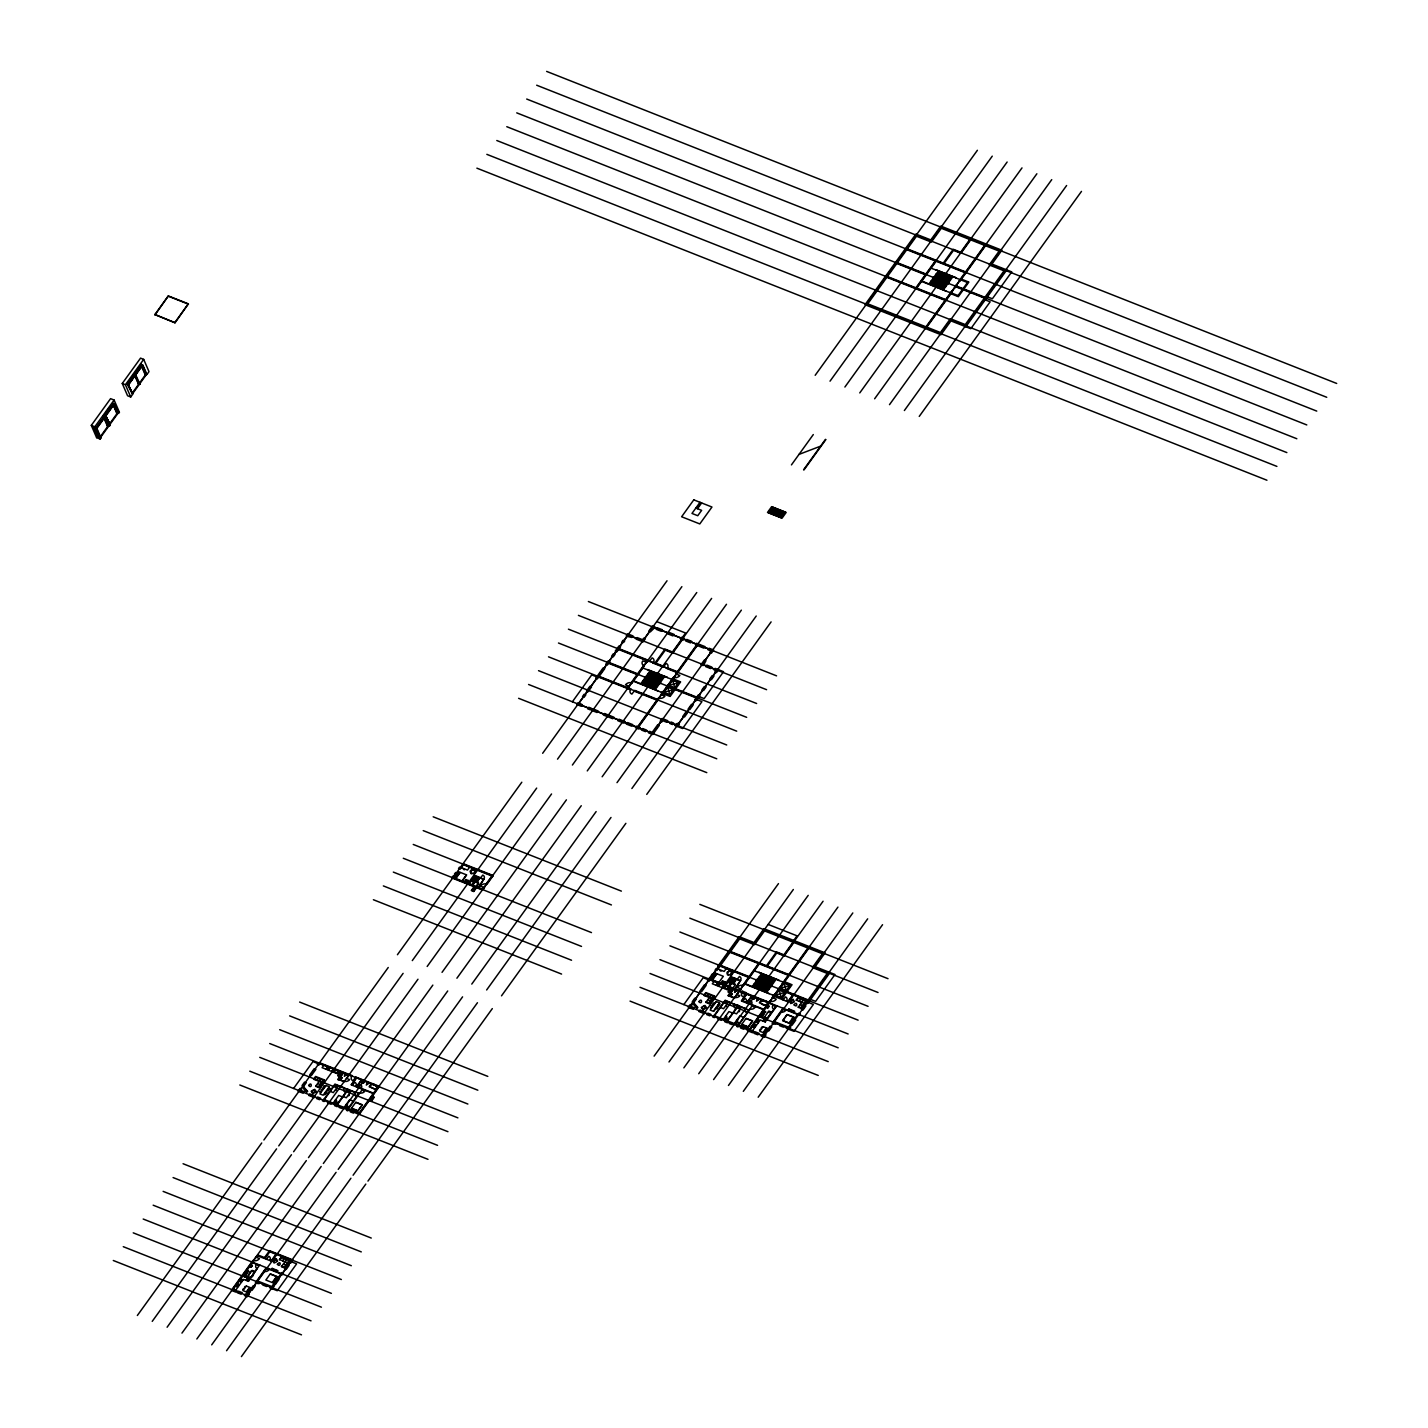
<?xml version="1.0" encoding="UTF-8"?>
<svg xmlns="http://www.w3.org/2000/svg" width="1428" height="1428" viewBox="0 0 1428 1428"><rect width="100%" height="100%" fill="white"/><g stroke="black" fill="none" stroke-linecap="round" stroke-linejoin="round"><path stroke-width="1.5" d="M325.727 1093.866L324.602 1093.205M327.851 1090.724L328.208 1090.403M329.6 1088.457L328.815 1087.351M711.126 1006.133L712.108 1007.311M713.75 1002.795L714.875 1003.473M717.07 1007.704L716.91 1008.596L716.285 1007.311M720.015 1003.759L719.052 1003.473M324.156 1088.029L322.264 1088.136L323.228 1089.296M329.725 1088.154L329.047 1089.028L329.779 1088.529M244.616 1276.364L245.455 1272.259L247.115 1272.901L244.616 1276.364L242.974 1275.704L247.115 1272.901M371.155 1100.863L371.994 1096.74L373.636 1097.4L371.155 1100.863L369.495 1100.203L373.636 1097.4M761.392 1016.968L762.231 1012.863L763.873 1013.523L761.392 1016.968L759.732 1016.325L763.873 1013.523M320.265 1091.51L319.836 1091.885M320.997 1090.224L321.354 1089.635M714.178 1004.062L712.429 1004.366L713.464 1005.419M760.196 1002.153C765.908 1010.613 772.512 999.029 760.963 1001.064M764.962 1016.861C767.104 1022.18 774.172 1008.65 768.282 1012.256M154.902 314.535L168.325 295.935L188.335 303.843L175.055 322.782L154.902 314.535L175.055 322.782M155.045 314.874L168.325 295.935M95.087 427.668L96.586 427.704L100.995 437.896L100.156 439.039L96.604 437.646L91.303 425.383L110.581 398.644L114.115 400.054L119.416 412.317L118.685 413.335L114.561 403.803L106.207 415.387M132.715 393.521L127.413 383.525L132.804 394.11L130.716 397.002L127.574 395.752L122.255 383.489L140.551 358.125L143.692 359.374L148.994 371.637L146.923 374.529L142.8 364.997L128.681 384.578M100.156 439.039L94.837 426.776L114.115 400.054M130.716 397.002L125.414 384.739L143.692 359.374M106.047 412.478L108.617 408.908M111.33 405.623L104.887 414.566L106.065 415.03L113.794 404.303L112.616 403.838M127.11 383.953L141.211 364.39L142.389 364.854L146.513 374.368L132.411 393.949L127.11 383.953L128.288 384.418L142.389 364.854M103.941 416.922L96.122 427.775L100.388 437.646L108.831 425.955L103.53 415.959L107.921 426.151L100.121 436.986M96.265 428.132L104.708 416.423M112.794 403.107L113.972 403.571L105.618 415.155L104.44 414.691M134.714 374.886L128.109 384.025L132.411 393.949M141.604 365.3L135.017 374.457L139.301 384.382M174.912 322.442L188.335 303.843M96.604 437.646L97.443 436.486L93.32 426.972L96.872 428.364L105.297 416.673L109.42 426.187L110.331 424.919L104.744 414.263L110.045 424.259M99.21 437.182L95.408 427.24M107.332 425.919L103.209 416.387L108.51 426.383L107.332 425.919L108.831 425.955M112.491 403.535L117.792 413.531L116.614 413.067L118.096 413.103L109.742 424.687L105.476 414.798L113.205 404.07L117.203 413.299L109.456 424.027M145.031 374.332L140.908 364.818L146.209 374.796L145.031 374.332L146.513 374.368M138.445 384.043L139.944 384.078L138.445 384.043L134.339 374.511M132.126 393.289L138.712 384.15L134.643 374.082M139.034 383.721L145.62 374.564L141.211 364.39M699.988 502.299L691.973 513.437L697.756 515.722L701.63 510.349L695.847 508.065M696.668 508.386L700.827 502.62M697.489 508.707L701.648 502.959M293.579 1088.475L312.964 1061.593L317.926 1063.557L317.284 1064.449M572.378 701.773L591.745 674.891L596.708 676.854M300.058 1088.332L297.988 1091.206L303.147 1093.241M302.04 1085.566L304.557 1082.085M309.644 1075.052L314.249 1068.644M451.766 877.899L453.265 875.828M454.372 874.293L455.675 872.472M458.531 868.527L459.53 867.117M578.108 702.647L576.769 704.504L581.303 706.289M582.499 696.561L584.159 694.258M586.426 691.098L589.925 686.261M595.69 678.264L603.169 667.876M605.722 664.341L608.31 660.753M611.577 656.22L613.38 653.721M615.218 651.168L618.984 645.938M621.894 641.922L623.108 640.244M626.214 635.924L627.713 633.836L633.015 635.942M137.356 1315.491L261.717 1142.989M263.877 1139.99L388.237 967.488M397.43 954.725L521.809 782.223M542.658 753.288L667.019 580.785M815.174 375.296L977.395 150.279M579.036 703.022L627.142 636.281M301.719 1088.975L300.755 1090.314L304.253 1091.706M303.7 1086.226L306.217 1082.745M311.286 1075.695L315.891 1069.304M318.926 1065.092L320.407 1063.057L348.896 1074.302L348.343 1075.07M460.173 869.17L463.939 863.958L492.428 875.221L486.18 883.896M579.768 703.308L582.41 704.754M584.141 697.221L585.819 694.9M588.086 691.759L591.567 686.922M597.332 678.925L604.829 668.536M607.382 665.002L609.97 661.414M613.237 656.88L615.04 654.363M616.878 651.828L620.644 646.598M623.536 642.582L624.75 640.886M627.874 636.567L631.908 637.477M454.907 877.131L456.21 875.31M456.96 874.257L458.281 872.454M456.121 877.613L457.424 875.792M458.174 874.739L459.495 872.919L458.477 872.383M455.943 878.363L460.155 872.508M315.481 1076.551L313.607 1079.157L316.498 1080.336M323.745 1065.359L322.085 1067.662L338.847 1074.284L338.025 1071L336.365 1073.303L340.507 1071.982M314.142 1079.514L315.677 1077.372M469.58 867.189L467.491 870.063L461.298 867.617M316.784 1080.246L318.248 1078.229M326.494 1068.733L327.369 1067.519L329.422 1068.34L328.547 1069.554M462.154 880.826L466.385 874.971M462.226 881.058L466.653 874.9L458.388 871.651L453.408 878.559L482.111 889.894M470.33 871.223L470.99 870.312M315.624 1086.172L317.462 1083.727M470.24 871.223L471.436 870.08M317.694 1083.406L320.729 1079.211M465.849 879.523L464.189 881.826L468.33 880.505L465.849 879.523L466.67 882.807L468.33 880.505M318.569 1086.601L323.121 1080.3M318.979 1087.511L324.352 1080.05M643.725 638.12L642.582 639.708L637.156 637.566M648.687 631.247L652.542 625.892L655.006 626.874M331.635 1071.428L333.295 1069.126M474.756 873.008L475.47 872.026M152.225 1321.364L276.586 1148.862M278.746 1145.863L403.107 973.36M412.299 960.598L536.678 788.095M557.527 759.16L681.888 586.658M830.025 381.169L992.264 156.152M644.653 638.494L649.615 631.622M645.385 638.78L643.118 641.904L636.049 639.101M650.329 631.908L653.899 628.409M469.241 883.825L475.131 875.65L480.772 877.845M334.098 1072.41L335.776 1070.107M471.722 884.807L477.684 876.542M472.132 884.967L478.094 876.703M472.543 885.128L478.219 877.256L483.806 879.452L478.13 887.341M472.9 885.021L475.006 882.093M475.827 881.362L476.702 880.148M477.238 879.362L478.309 877.881M478.416 879.648L479.272 878.452M478.398 879.969L479.629 878.256M326.691 1090.671L328.19 1090.689M340.774 1071.589L337.74 1075.82L340.203 1076.801M474.346 886.324L471.294 890.554L473.775 891.536L476.809 887.306M338.418 1075.605L340.917 1072.142L340.078 1076.248L338.418 1075.605L342.559 1072.785L337.722 1079.514M471.99 890.34L474.471 886.877L473.632 890.983L471.99 890.34L476.131 887.538L473.364 891.375M325.352 1094.366L324.567 1094.758M476.309 886.163L478.309 883.414M476.381 886.449L478.648 883.289M323.87 1099.453L334.955 1084.084L344.451 1087.85M338.133 1079.675L343.255 1072.571M324.281 1099.614L335.08 1084.637L355.322 1092.563M343.398 1073.124L338.543 1079.836L344.594 1081.264A3.802 2.927 -23.4 0 0 349.592 1079.586L346.344 1078.301M483.949 879.095L480.451 878.059L482.753 875.096A3.802 2.927 -23.4 0 1 483.771 879.148L478.541 887.502M340.899 1079.532L342.131 1077.819M345.13 1074.052L344.327 1076.319L346.576 1074.624M335.794 1090.528L336.508 1089.528M481.914 889.805L483.592 887.466M627.124 688.385L628.695 686.208M631.265 682.638L643.51 665.644M646.099 662.074L647.616 659.968M915.366 288.581L935.84 260.164M167.094 1327.237L291.455 1154.734M293.615 1151.736L417.976 979.233M427.168 966.47L551.547 793.968M572.396 765.033L696.757 592.531M844.894 387.042L1007.133 162.024M346.647 1078.408L348.967 1075.32M484.199 887.716L486.323 884.111M631.783 682.995L628.927 686.315M483.289 889.376L484.431 887.805M487.002 884.218L493.249 875.542M629.516 686.547L628.516 687.939L630.89 688.867M632.086 682.977L644.349 665.966M646.92 662.396L647.884 661.057L649.24 661.592M649.401 661.378L652.096 657.862A4.462 3.445 -23.4 0 1 653.274 662.628M791.433 464.903L813.3 434.558M333.17 1103.13L338.704 1095.437L342.417 1096.918M335.794 1101.684L336.615 1100.542L335.384 1100.06L335.794 1101.684L338.275 1102.666M647.58 669.571L667.411 677.407L643.689 668.358M653.114 662.842L649.651 661.039M337.865 1102.505L336.758 1104.04L333.866 1102.898L335.651 1101.149M634.318 690.938L631.872 694.115A4.462 3.445 -23.4 0 1 630.694 689.367M347.754 1089.153L345.433 1092.17A3.802 2.927 -23.4 0 1 344.416 1088.118L347.522 1089.261M655.059 662.895L665.02 649.08L672.445 652.007L681.584 639.333M943.283 263.091L953.244 249.275L960.687 252.203L969.826 239.529M336.883 1104.594L347.682 1089.618M356.268 1077.712L351.145 1084.816L373.243 1093.545M337.294 1104.754L348.093 1089.778M351.841 1084.602L356.679 1077.872M640.815 683.673L644.974 677.907M645.795 676.765L649.954 670.999M929.057 283.869L933.198 278.103M934.037 276.961L938.178 271.195M655.88 663.217L665.287 650.168L672.731 653.096L682.405 639.655M944.104 263.43L953.511 250.364L960.955 253.309L970.647 239.868M352.323 1085.28L354.679 1082.263A3.802 2.927 -23.4 0 1 355.679 1086.297M641.725 684.03L645.884 678.264M646.706 677.122L650.865 671.356M929.949 284.226L934.108 278.46M934.947 277.318L939.088 271.552M642.636 684.387L646.795 678.621M647.616 677.479L651.775 671.713M930.86 284.583L935.019 278.835M935.84 277.675L939.999 271.909M643.546 684.744L647.705 678.978M648.526 677.836L652.685 672.07M931.77 284.94L935.929 279.192M936.75 278.032L940.909 272.266M768.407 512.795L772.566 507.029M348.753 1095.597L349.414 1094.687L348.807 1095.669M644.456 685.101L648.598 679.353M649.437 678.193L653.596 672.427M932.68 285.297L936.839 279.549M937.66 278.389L941.82 272.623M769.317 513.152L773.476 507.386M645.367 685.458L649.508 679.71M650.347 678.55L654.506 672.784M933.591 285.671L937.75 279.906M938.571 278.746L942.73 272.998M356.589 1086.476L361.159 1080.139M357 1086.637L361.57 1080.3M770.227 513.509L774.387 507.761M646.277 685.815L650.418 680.067M651.257 678.907L655.398 673.159M934.501 286.028L938.66 280.263M939.481 279.103L943.64 273.355M357.785 1087.44L360.124 1084.405A3.802 2.927 -23.4 0 1 361.123 1088.457M361.57 1082.067L362.569 1080.693M651.329 680.424L647.187 686.19L653.256 681.174M656.309 673.516L652.168 679.264L657.915 674.534M771.138 513.866L775.297 508.118M935.411 286.385L939.553 280.62M944.551 273.712L940.392 279.477L946.461 274.462M361.944 1082.031L364.158 1081.817L363.551 1082.656M682.281 637.638L685.601 633.032L656.701 621.608M803.607 469.723L825.473 439.378M344.112 1107.45L349.646 1099.774L353.359 1101.238M181.963 1333.109L306.324 1160.607M308.484 1157.608L432.845 985.106M442.037 972.343L566.416 799.841M587.265 770.906L711.626 598.403M772.048 514.223L776.207 508.475M804.018 469.883L825.884 439.538M859.763 392.914L1022.002 167.897M346.736 1106.022L347.575 1104.861L346.326 1104.38L346.736 1106.022L349.217 1106.986M772.959 514.598L777.1 508.832M363.694 1082.924L364.693 1081.531M648.99 686.904L651.918 682.834M653.988 679.996L656.916 675.926M663.413 666.912L666.108 663.395A4.462 3.445 -23.4 0 1 667.304 668.161M937.232 287.099L940.16 283.03M942.212 280.191L945.14 276.122M773.869 514.955L778.01 509.189M649.901 687.261L654.06 681.495M654.881 680.353L659.04 674.587M938.142 287.456L942.284 281.691M943.123 280.548L947.264 274.783M774.779 515.312L778.92 509.546M650.811 687.618L654.97 681.852M655.791 680.71L659.95 674.944M939.035 287.813L943.194 282.048M944.033 280.905L948.174 275.14M348.807 1106.825L347.7 1108.36L344.808 1107.218M358.731 1093.491L356.393 1096.508A3.802 2.927 -23.4 0 1 355.393 1092.456L359.82 1092.902M347.825 1108.913L358.339 1093.812M362.087 1089.136L361.587 1089.957L364.818 1091.224A3.802 2.927 -23.4 0 1 359.713 1092.866M775.672 515.669L779.831 509.903M348.236 1109.074L362.498 1089.296M367.103 1082.781L366.318 1085.048L368.567 1083.352M651.721 687.975L655.88 682.209M656.701 681.067L660.861 675.301M939.945 288.17L944.104 282.423M944.943 281.262L949.085 275.497M652.632 688.332L656.791 682.584M657.612 681.424L661.771 675.658M776.582 516.026L780.741 510.26M940.856 288.527L945.015 282.78M945.836 281.619L949.995 275.854M667.126 668.393L663.663 666.573M777.492 516.383L781.651 510.617M653.542 688.689L657.683 682.941M658.522 681.781L662.681 676.015M941.766 288.884L945.925 283.137M946.746 281.976L950.905 276.229M350.306 1109.895L355.858 1102.22L362.462 1104.826L356.929 1112.501M778.403 516.74L782.562 510.992M351.217 1109.681L351.877 1108.788M654.452 689.046L658.594 683.298M659.433 682.138L663.592 676.372M942.676 289.259L946.835 283.494M947.656 282.333L951.816 276.586M779.313 517.097L783.472 511.349M371.066 1084.048L369.12 1086.744L376.153 1089.51M655.363 689.421L659.504 683.655M660.343 682.495L664.484 676.747M943.587 289.616L947.746 283.851M948.567 282.69L952.726 276.943M780.224 517.454L784.383 511.706M353.43 1110.556L354.073 1109.645M781.134 517.828L785.293 512.063M354.305 1110.895L354.947 1110.002M657.719 690.849L633.639 680.835M945.961 291.044L921.863 281.03M356.5 1111.769L357.143 1110.859M661.432 692.312L662.538 692.259M949.674 292.508L950.78 292.454M252.113 1261.549L252.934 1260.424M358.981 1113.322L378.081 1086.815M637.763 726.62L656.862 700.131M658.397 697.989L657.415 699.363L634.728 690.384M660.986 694.419L663.449 691.009M666.216 687.154L668.018 684.672M670.785 680.835L673.302 677.336M675.872 673.766L676.801 672.481L667.108 668.643M677.354 671.713L696.453 645.206M925.987 326.816L945.104 300.326M951.673 291.205L945.657 299.559L916.74 288.135L936.125 261.253L965.025 272.677L959.009 281.03M954.44 287.367L956.242 284.868M965.578 271.909L984.677 245.402M253.524 1260.656L256.112 1257.086M661.575 694.651L658.719 697.971M663.645 691.081L666.412 687.243M668.215 684.744L670.981 680.906M673.891 677.568L676.461 673.998M951.887 291.276L954.654 287.439M956.439 284.94L959.223 281.102M196.832 1338.982L321.193 1166.48M323.353 1163.481L447.714 990.978M456.906 978.216L581.267 805.713M602.134 776.778L726.495 604.276M874.632 398.787L1036.871 173.77M233.282 1289.145L253.756 1260.745M256.326 1257.175L257.915 1254.962L264.537 1257.586M379.455 1086.387L359.802 1113.644L323.549 1099.328M638.584 726.941L659.236 698.31M661.807 694.74L664.27 691.331M667.037 687.493L668.839 684.994M671.606 681.156L674.123 677.657M676.693 674.087L697.275 645.527M926.826 327.137L952.494 291.526M955.261 287.688L957.063 285.189M959.83 281.352L985.516 245.741M663.913 692.544L667.804 687.171L673.57 689.456L669.696 694.829L663.913 692.544L673.57 689.456M668.911 685.636L672.784 680.264L678.568 682.548L674.676 687.921L668.911 685.636L678.568 682.548M246.687 1271.313L247.562 1270.117M251.185 1266.957L252.042 1265.761M251.167 1267.279L252.399 1265.565M244.759 1276.9L247.812 1272.687L245.33 1271.705M371.28 1101.399L374.332 1097.186L371.851 1096.204M235.763 1290.127L243.51 1279.381L248.472 1281.327L257.165 1268.635A3.802 2.927 -23.4 0 1 256.272 1264.619L260.092 1265.208M247.383 1276.953L252.078 1270.42L254.969 1271.563M269.517 1250.66L263.984 1258.354L257.361 1255.73M957.51 296.346L968.041 281.744M670.107 696.471L680.638 681.888M242.76 1289.662L243.474 1288.663M244.402 1287.378L245.116 1286.378M266.625 1258.907L264.805 1258.675L270.338 1250.999L291.401 1259.317L289.224 1262.334M246.83 1292.001L247.776 1290.698M248.883 1289.163L247.936 1290.466L249.222 1291.108M249.989 1287.61L249.043 1288.931L250.328 1289.573M269.928 1260.21L271.409 1261.281L276.389 1254.373M248.115 1292.643L251.435 1288.038L250.203 1287.556M247.562 1293.625L245.527 1293.982M253.381 1285.557L248.24 1292.697L246.883 1292.161M255.362 1282.808L266.286 1267.653M275.979 1254.212L271.266 1260.745L269.767 1260.21A3.802 2.927 -23.4 0 0 268.678 1256.265L266.518 1259.282L269.696 1260.531M657.737 724.692L652.221 732.332L649.615 731.297M660.147 721.318L662.181 718.498L667.84 720.729M704.325 660.057L700.952 664.752L703.076 665.591M709.77 652.489L710.912 650.918L707.985 649.758M257.29 1280.862L266.429 1268.189L280.888 1273.901M250.989 1289.984L248.686 1293.911M255.987 1283.04L254.416 1285.95M658.451 724.978L660.878 721.604M705.039 660.343L710.501 652.774M211.683 1344.855L336.062 1172.352M338.222 1169.353L462.583 996.851M471.776 984.088L596.136 811.586M617.003 782.651L741.364 610.149M889.501 404.659L1051.74 179.642M249.222 1294.286L247.455 1296.713L244.42 1295.517M252.006 1290.394L255.041 1286.2M257.022 1283.451L259.253 1283.611M659.379 725.335L652.757 734.51L648.508 732.832M661.807 721.979L662.735 720.694L666.733 722.282M705.967 660.7L704.183 664.056M711.43 653.149L713.679 650.043L709.091 648.223M260.057 1282.701L263.198 1284.432M272.302 1268.974L277.175 1270.902M279.424 1259.532L281.298 1256.926M281.512 1257.747L279.477 1259.692M282.619 1260.621L284.065 1258.603M267.464 1285.628L270.213 1286.717M281.441 1266.547L283.297 1264.101M283.529 1263.78L286.546 1259.585M272.355 1282.415L276.586 1276.561L270.356 1274.097M274.337 1280.184L273.034 1282.005L274.033 1282.54M275.086 1279.149L276.407 1277.328M284.404 1266.975L288.938 1260.674M274.247 1282.487L275.55 1280.666M276.3 1279.613L277.621 1277.81M284.815 1267.885L290.187 1260.424M281.851 1272.544L271.748 1286.574L256.879 1280.702M284.547 1268.832L287.492 1264.744M677.782 723.353L675.926 723.925M682.852 716.321L685.708 712.376M688.135 709.02L691.527 704.29M694.579 700.059L698.328 694.883M701.898 689.92L704.379 686.475M709.716 679.068L712.269 675.533M714.785 672.035L715.821 670.607L714.036 669.91M281.28 1274.454L278.424 1279.149M678.514 723.639L715.517 672.32M226.552 1350.727L350.931 1178.225M353.091 1175.226L477.452 1002.724M486.645 989.961L611.005 817.459M631.872 788.524L756.233 616.021M904.37 410.532L1066.609 185.515M272.284 1288.77L274.14 1286.2M275.247 1284.665L278.96 1279.506M282.316 1274.865L283.512 1273.205M286.189 1269.492L289.134 1265.404M290.866 1262.995L293.061 1259.96M677.604 726.566L679.442 724.014M684.512 716.981L687.35 713.036M689.778 709.662L693.187 704.95M696.239 700.72L699.97 695.525M703.558 690.563L706.021 687.136M711.376 679.71L713.929 676.176M716.445 672.677L718.57 669.732M965.828 326.762L1006.794 269.928M241.421 1356.6L365.8 1184.098M367.96 1181.099L492.321 1008.596M501.514 995.834L625.875 823.331M646.741 794.396L771.102 621.894M919.239 416.405L1081.478 191.388M683.816 1004.598L703.201 977.716L708.163 979.662M690.295 1004.455L688.225 1007.311L693.383 1009.364M692.277 1001.688L694.793 998.208M699.863 991.157L704.486 984.767M707.503 980.572L709.93 977.216M711.037 975.681L712.358 973.842M715.196 969.898L716.213 968.505M717.873 966.185L739.168 936.661L754.038 942.534L763.998 928.718L825.116 952.851L815.156 966.685L834.987 974.503L815.602 1001.385L810.64 999.421M654.113 1056.113L778.474 883.611M691.331 1004.848L692.901 1001.938M695.829 998.618L700.488 991.407M710.966 977.609L711.572 976.038M691.937 1005.098L690.991 1006.437L694.49 1007.829M693.937 1002.349L696.436 998.868M701.523 991.817L706.128 985.427M709.163 981.215L715.071 973.021L723.336 976.288L718.891 982.428M716.856 970.558L739.704 938.856L754.573 944.729L764.533 930.895L822.367 953.743L812.389 967.559L827.258 973.432L805.981 1002.956M711.572 978.501L712.893 976.681M713.643 975.645L714.946 973.825M712.786 978.983L714.107 977.163L713.09 976.627M714.857 976.127L716.16 974.307M712.608 979.751L716.838 973.896M703.843 995.262L705.718 992.674M713.982 981.482L712.322 983.785L729.065 990.407L728.262 987.123L729.565 987.623M704.379 995.619L705.914 993.495M726.245 968.559L724.174 971.433L717.981 968.987M707.021 996.369L708.484 994.352M716.731 984.856L717.588 983.642L719.658 984.463L718.784 985.659M727.013 972.611L727.62 971.629M705.86 1002.295L707.699 999.85M707.931 999.511L710.948 995.334M722.514 980.911L720.854 983.214L724.996 981.875L722.514 980.911L723.336 984.195L724.996 981.875M708.806 1002.724L713.357 996.423M709.216 1003.616L714.589 996.173M721.872 987.551L723.532 985.249M668.982 1061.986L793.343 889.483M725.924 985.213L731.814 977.038L737.455 979.233M710.394 1007.829L711.144 1007.668M724.335 988.533L725.995 986.23M728.405 986.177L734.349 977.93M728.262 987.123L726.602 989.425L730.743 988.087M728.816 986.355L734.76 978.091M729.226 986.516L734.902 978.644L740.472 980.84M729.565 986.409L731.671 983.481M732.51 982.732L733.367 981.536M733.903 980.75L734.992 979.251M735.063 981.357L736.295 979.644M715.571 1008.668L717.106 1008.65M717.856 1005.508L718.748 1005.972M718.338 1004.83L719.766 1004.919M731.011 987.712L727.959 991.942L730.44 992.906M728.655 991.71L731.154 988.265L730.315 992.371L728.655 991.71L732.796 988.908L727.959 995.637M733.046 987.819L735.331 984.677M714.107 1015.576L725.192 1000.207L734.42 1004.348M728.369 995.798L733.492 988.694M714.518 1015.736L725.317 1000.76L745.505 1008.739L737.83 1005.276M733.635 989.229L728.78 995.959L734.349 998.154L739.204 991.443M735.206 988.872L740.311 980.697A3.802 2.927 -23.4 0 0 739.418 976.484L737.134 979.447L740.436 980.75M734.795 988.711L740.632 980.483M731.136 995.637L732.368 993.924M735.349 990.175L734.563 992.442L736.812 990.746M726.031 1006.633L726.745 1005.651M738.579 991.193L740.275 988.854M742.846 985.284L759.071 962.775M683.851 1067.858L808.212 895.356M740.864 989.086L742.988 985.481A4.462 3.445 -23.4 0 0 737.116 987.462L740.953 988.979M741.096 989.176L739.954 990.746L742.31 991.675M743.667 985.606L759.339 963.864L788.256 975.288L782.223 983.642M754.216 970.969L754.502 970.594M746.005 993.406L743.31 996.94A4.462 3.445 -23.4 0 1 742.114 992.174L742.167 991.889M723.407 1019.253L728.94 1011.56L732.653 1013.023M726.031 1017.807L726.852 1016.665L725.62 1016.165L726.031 1017.807L728.512 1018.789M728.084 1018.628L726.977 1020.163L724.085 1019.021L725.888 1017.271M737.99 1005.276L735.652 1008.293A3.802 2.927 -23.4 0 1 734.652 1004.241M766.497 965.721L776.475 951.887L783.901 954.832L793.04 942.159M727.12 1020.717L737.919 1005.74M746.505 993.834L741.382 1000.939L763.48 1009.667M727.53 1020.877L738.33 1005.901M742.06 1000.707L746.915 993.995M752.27 986.48L756.429 980.733M757.251 979.572L761.41 973.807M767.336 966.042L776.743 952.976L784.168 955.921L793.861 942.48M742.56 1001.403L744.916 998.368A3.802 2.927 -23.4 0 1 745.916 1002.42M753.181 986.837L757.34 981.09M758.161 979.929L762.32 974.182M754.091 987.212L758.232 981.447M759.071 980.286L763.23 974.539M755.001 987.569L759.143 981.804M759.982 980.643L764.123 974.896M755.912 987.926L760.053 982.161M760.892 981.018L765.033 975.253M739.044 1011.774L739.758 1010.792M756.804 988.283L760.963 982.518M761.802 981.375L765.943 975.61M746.826 1002.581L751.378 996.244M747.237 1002.759L751.806 996.423M757.715 988.64L761.874 982.875M762.713 981.732L766.854 975.967M748.004 1003.545L750.36 1000.528A3.802 2.927 -23.4 0 1 751.36 1004.562M751.806 998.19L752.806 996.815M758.625 988.997L762.784 983.232M763.605 982.089L767.764 976.324M752.163 998.136L754.395 997.94L753.788 998.779M793.736 940.463L797.056 935.84L768.139 924.434M734.349 1023.573L739.882 1015.879L743.595 1017.343M698.72 1073.731L823.081 901.229M736.973 1022.127L737.794 1020.984L736.562 1020.485L736.973 1022.127L739.454 1023.108M753.93 999.029L754.93 997.654M760.446 989.711L763.373 985.659M764.373 984.267L758.696 989.015M765.426 982.803L768.353 978.733M761.356 990.068L765.515 984.32M766.336 983.16L770.495 977.395M762.266 990.443L766.425 984.677M767.247 983.517L771.406 977.769M739.044 1022.948L737.937 1024.483L735.045 1023.34M738.062 1025.036L750.039 1009.168M752.324 1005.258L751.824 1006.062L755.055 1007.347A3.802 2.927 -23.4 0 1 749.95 1008.989M749.968 1009.132L751.842 1005.919M757.34 998.886L756.554 1001.171L758.803 999.475M763.177 990.8L767.318 985.034M768.157 983.874L772.316 978.126M738.472 1025.197L750.128 1009.043M764.087 991.157L768.228 985.391M769.067 984.249L773.208 978.483M764.997 991.514L769.139 985.748M769.978 984.606L774.119 978.84M740.543 1026.018L746.094 1018.325L752.699 1020.949L747.165 1028.624M741.453 1025.804L742.114 1024.893M765.89 991.871L770.049 986.105M770.888 984.963L775.029 979.197M766.8 992.228L770.959 986.462M771.798 985.32L775.939 979.554M761.303 1000.171L759.357 1002.849L766.372 1005.633M743.667 1026.661L744.309 1025.768L742.31 1024.84M744.541 1027.018L745.184 1026.107M769.174 993.656L745.077 983.642M746.737 1027.874L747.379 1026.982M772.887 995.12L773.994 995.066M783.401 982.018L783.133 982.393M749.218 1029.427L768.318 1002.938M769.692 1001.028L768.871 1002.17L746.166 993.192M772.262 997.458L774.886 993.817M777.653 989.979L779.456 987.48M788.809 974.521L807.909 948.031M772.494 997.547L770.299 1001.278A4.462 3.445 -23.4 0 0 776.243 999.189L772.869 997.69M775.101 993.906L777.867 990.068M779.67 987.569L782.437 983.731M713.589 1079.604L837.95 907.101M750.039 1029.766L770.513 1001.367M773.101 997.797L775.725 994.138M778.492 990.3L780.295 987.801M783.062 983.963L808.73 948.353M763.444 1011.934L764.319 1010.738M775.368 995.37L779.242 989.997L785.025 992.264L781.152 997.654L775.368 995.37L785.025 992.264M780.348 988.444L784.222 983.071L790.005 985.356L786.132 990.729L780.348 988.444L790.005 985.356M767.961 1007.561L768.817 1006.383M767.925 1007.9L769.156 1006.187L767.604 1005.401M761.517 1017.521L764.569 1013.291L762.088 1012.327M752.52 1030.748L760.267 1019.985L765.229 1021.948L776.85 1005.812M764.141 1017.575L768.853 1011.042L771.727 1012.184M792.076 984.695L781.562 999.297L788.167 1001.903L793.147 994.995M759.517 1030.266L760.231 1029.285M761.16 1027.981L761.874 1027M783.115 999.903L785.454 996.887A3.802 2.927 -23.4 0 1 786.453 1000.921L788.042 1001.349L792.736 994.816M763.587 1032.605L764.533 1031.302M764.694 1031.07L765.64 1029.766M765.801 1029.534L766.747 1028.231M764.872 1033.265L768.193 1028.66L766.961 1028.16M764.319 1034.247L762.284 1034.604M770.138 1026.161L764.997 1033.319L763.641 1032.783M772.12 1023.412L783.044 1008.257M774.047 1021.484L783.187 1008.811L797.645 1014.523M728.458 1085.476L852.819 912.956M765.979 1034.889L764.212 1037.335L761.178 1036.139M768.782 1031.016L771.798 1026.821M773.78 1024.072L776.011 1024.233M776.832 1023.323L779.956 1025.054M788.97 1009.703L793.843 1011.631M796.181 1000.135L798.056 997.547M796.235 1000.296L798.27 998.35M799.377 1001.242L800.822 999.225M784.24 1026.25L786.703 1027.714M798.198 1007.168L800.055 1004.723M800.287 1004.384L803.304 1000.207M789.791 1022.609L792.272 1021.109M791.844 1019.753L793.165 1017.932M801.162 1007.597L805.695 1001.296M791.005 1023.091L792.308 1021.27M793.058 1020.235L794.379 1018.414L793.361 1017.878M806.945 1001.046L801.572 1008.489L798.234 1007.329M798.609 1013.166L788.506 1027.196L773.637 1021.323M801.304 1009.453L804.25 1005.366M743.31 1091.349L867.688 918.829M789.041 1029.374L790.898 1026.821M792.004 1025.286L795.735 1020.127M799.073 1015.486L800.269 1013.826M802.947 1010.096L805.892 1006.008M807.641 1003.598L830.025 972.557M758.179 1097.222L882.558 924.701M718.355 1006.865L717.838 1006.936M323.799 1086.012L325.477 1085.833M326.816 1092.581L325.834 1092.92M940.891 279.674L946.907 274.64M935.465 286.403L941.48 281.37M935.911 286.582L941.927 281.548M652.667 679.478L658.683 674.444M647.687 686.386L653.703 681.352M763.677 982.107L769.674 977.091M764.123 982.285L770.138 977.252M759.143 989.193L765.14 984.178M319.979 1091.777L321.336 1091.92M326.584 1092.545L325.12 1092.474M711.394 1005.865L712.59 1005.651M312.107 1090.671L313.535 1089.796M313.196 1092.599L315.106 1091.42M313.018 1093.634L316.231 1091.67M701.451 1007.347L703.219 1008.686M702.344 1006.794L703.772 1005.919M703.415 1008.703L705.343 1007.543M703.254 1009.757L706.467 1007.775M272.73 1260.46L276.104 1258.693M275.818 1259.746L273.819 1260.781L274.729 1262.638M275.176 1262.548L276.675 1261.763M792.861 999.314L789.488 1001.064L790.809 1003.616M790.576 1001.403L792.576 1000.35M791.933 1003.152L793.433 1002.385M713.143 1003.938L714.393 1004.134M766.89 1019.646L762.748 1020.966L764.408 1018.664L765.229 1021.948M250.132 1279.024L245.991 1280.345L247.651 1278.042L248.472 1281.327M328.976 1089.046L327.887 1088.636L329.011 1088.868M324.549 1085.815L325.566 1086.065M931.127 280.995L938.464 283.886M642.903 680.781L650.24 683.691M754.341 983.606L761.695 986.516M714.518 1010.845L713.911 1010.596M546.638 71.4L1336.697 383.454M536.678 85.216L1326.737 397.287M907.351 248.9L966.417 272.23M526.7 99.05L1316.759 411.103M906.798 249.668L935.286 260.931M961.419 279.138L968.862 282.084L958.331 296.667L950.905 293.74M931.27 267.982L931.002 268.357M960.187 279.388L959.902 279.781M931.913 268.553L935.715 269.91M955.457 277.853L959.259 279.21M960.865 279.906L967.488 282.53M936.108 274.069L942.837 276.729M943.908 277.157L950.031 279.567M987.426 296.81L992.371 298.773L1011.756 271.891L991.925 264.055L1001.903 250.239L940.784 226.088L930.806 239.922L915.937 234.049L865.011 304.699L940.998 334.723L950.959 320.889L970.79 328.726L990.157 301.843L985.213 299.88M897.391 262.734L925.88 273.98M956.439 286.064L963.043 288.67M963.882 288.991L984.945 297.31M516.74 112.866L1306.798 424.937M896.838 263.502L925.326 274.747M955.885 286.832L962.49 289.438M963.329 289.759L984.392 298.077M939.535 284.315L945.657 286.725M921.578 281.423L950.495 292.829M951.459 292.972L958.063 295.578M887.413 276.55L915.919 287.813M506.779 126.699L1296.838 438.753M886.859 277.318L945.925 300.648M496.801 140.515L1286.86 452.587M486.841 154.349L1276.9 466.403M476.881 168.165L1266.939 480.236M821.332 445.875L798.984 454.407M168.468 296.256L188.478 304.164M135.928 374.814L134.446 374.779L139.623 384.507M122.255 383.489L125.414 384.739M115.882 410.907L119.416 412.317M657.237 627.749L662.306 629.748M669.179 632.461L674.105 634.407M681.442 637.316L684.512 638.512M686.797 639.423L691.723 641.368M696.543 643.278L705.004 646.616M654.524 627.535L708.609 648.901M588.372 601.527L776.564 675.855M656.13 629.284L661.2 631.283M668.072 633.996L672.999 635.942M680.335 638.851L683.405 640.047M685.69 640.958L690.616 642.903M695.436 644.813L703.897 648.151M103.351 416.69L104.53 417.154L96.711 428.007L95.533 427.525M106.797 423.527L110.331 424.919M706.789 665.073L711.804 667.054M715.142 668.375L723.532 671.696L704.147 698.578L699.184 696.614M578.411 615.361L766.604 689.688M632.39 636.799L636.531 638.441M703.558 664.913L714.535 669.25M705.682 666.608L710.698 668.59M91.303 425.383L94.837 426.776M99.532 436.754L100.71 437.218M97.443 436.486L100.995 437.896M619.127 648.705L649.794 660.825M653.649 662.342L663.824 666.358M667.661 667.876L678.175 672.035M568.433 629.177L756.626 703.504M618.574 649.472L647.062 660.736M653.096 663.11L663.27 667.126M676.015 673.962L679.853 675.48A4.462 3.445 -23.4 0 1 673.855 677.407M643.742 665.734L646.688 662.306L642.761 660.914A4.462 3.445 -23.4 0 0 643.957 665.662M673.195 678.943L679.799 681.549L669.286 696.15L662.681 693.544M643.046 667.769L642.761 668.161M671.963 679.192L671.678 679.585M667.233 677.657L671.035 678.996M672.642 679.71L679.246 682.316M647.884 673.873L654.613 676.533M655.666 676.961L661.789 679.371M609.149 662.521L637.656 673.784M668.215 685.851L674.819 688.474M675.64 688.796L696.703 697.114M558.473 643.011L746.665 717.338M608.596 663.306L637.102 674.551M667.661 686.618L674.266 689.242M675.087 689.563L696.15 697.881M696.971 699.684L701.933 701.648L682.548 728.53L674.819 725.46M651.311 684.119L657.433 686.529M663.235 692.776L669.839 695.382M633.354 681.21L662.271 692.634M661.128 694.633L664.966 696.132A4.462 3.445 -23.4 0 1 658.968 698.06M629.373 686.332L625.535 684.815A4.462 3.445 -23.4 0 1 631.533 682.905M599.189 676.354L627.677 687.618M548.513 656.826L736.705 731.154M598.635 677.122L630.337 689.635M634.175 691.152L657.701 700.452M670.999 721.979L673.641 723.032M538.534 670.66L726.727 744.988M667.215 721.604L675.301 724.799M669.893 723.514L672.534 724.567M588.729 707.253L591.46 708.324M592.656 708.806L598.171 710.983M604.526 713.5L613.933 717.213M618.984 719.194L625.125 721.622M627.481 722.55L632.818 724.656M636.531 726.138L640.101 727.53M642.618 728.53L646.634 730.119M581.928 705.432L649.133 731.975M528.574 684.476L716.767 758.803M587.622 708.788L590.353 709.859M591.549 710.341L597.065 712.518M603.419 715.035L612.826 718.748M617.878 720.747L624.018 723.157M626.374 724.085L631.711 726.192M635.424 727.673L638.994 729.083M641.511 730.065L645.527 731.654M518.614 698.31L706.789 772.637M699.827 904.352L888.02 978.68M433.184 816.798L621.376 891.126M689.849 918.168L878.041 992.496M730.565 951.53L789.63 974.842M423.223 830.614L611.416 904.941M679.889 932.002L868.081 1006.329M730.011 952.298L758.518 963.543M784.65 981.768L791.255 984.374L780.741 998.957L774.119 996.351M755.144 971.165L758.946 972.522M778.688 980.465L782.49 981.821M784.097 982.535L790.701 985.141M759.321 976.698L766.051 979.358M767.122 979.769L773.244 982.196M720.604 965.346L749.111 976.609M779.67 988.676L786.275 991.282M787.096 991.603L808.159 999.921M413.245 844.448L492.981 875.935M669.928 945.818L858.121 1020.145M463.386 864.725L491.875 875.989M720.051 966.113L748.558 977.377M779.117 989.443L785.721 992.049M786.542 992.371L807.605 1000.689M730.458 970.683L731.529 971.111M798.27 997.476L806.909 1000.885M730.44 970.772L731.439 971.165M718.409 966.542L716.82 968.755M798.466 998.297L805.66 1001.135M808.426 1002.51L813.389 1004.455L794.004 1031.337L786.275 1028.285M762.766 986.926L768.889 989.354M796.788 1000.421L799.091 1001.331M799.43 1001.474L804.214 1003.348M463.368 869.331L464.421 869.759M720.033 970.719L721.086 971.129M470.758 873.508L471.829 873.918M715.731 970.272L712.965 974.092M727.441 974.878L728.494 975.306M477.238 876.899L475.346 876.149L473.685 878.452L475.578 879.202M733.921 978.287L732.011 977.537L730.351 979.84L732.261 980.59M800.34 1004.616L802.643 1005.526M478.077 877.47L479.558 878.059M734.742 978.858L736.241 979.447M744.809 984.035L773.708 995.459M774.672 995.584L781.294 998.19M781.83 998.904L783.472 999.618M476.649 879.452L478.13 880.041M733.314 980.822L734.813 981.411M715.16 973.753L716.124 974.146M798.538 1006.704L800.947 1007.668M473.025 878.595L475.506 879.577M476.524 879.987L478.148 881.594L475.542 881.344M729.69 979.965L732.171 980.947M733.189 981.375L734.813 982.964L732.225 982.714M457.014 874.436L457.977 874.811M475.203 881.736L478.594 883.075M713.679 975.806L714.643 976.199M731.886 983.124L735.259 984.463M475.274 882.004L478.255 883.182M731.957 983.392L734.92 984.57M456.424 875.239L457.388 875.614M471.365 880.897L473.846 881.879M728.03 982.268L730.511 983.249M484.288 887.591L480.433 886.074A4.462 3.445 -23.4 0 1 486.448 884.146M454.943 877.292L455.907 877.667M711.626 978.662L712.59 979.055M453.961 877.792L482.468 889.037M710.644 979.18L739.133 990.425M403.285 858.264L591.478 932.591M659.95 959.652L848.143 1033.979M710.091 979.947L742.042 992.281M745.63 993.71L776.172 1006.044L766.747 1019.092L761.802 1017.147M757.697 998.779L758.732 999.189M735.295 990.407L736.58 990.925M757.268 999.136L758.571 999.654M776.261 1006.508L773.03 1005.241A3.802 2.927 -23.4 0 0 774.03 1009.293L773.851 1009.364M782.58 1009.007L785.828 1010.292A3.802 2.927 -23.4 0 1 780.723 1011.934L780.741 1012.077M708.056 980.929L705.093 985.017M752.235 998.368L753.502 998.868M751.842 998.404L753.681 999.136M768.764 1006.151L766.765 1007.293L767.675 1007.65M736.58 994.423L739.829 995.691A3.802 2.927 -23.4 0 1 734.724 997.333L734.545 997.262M795.307 1017.753L787.042 1014.487L782.615 1020.627L790.88 1023.894M730.815 993.138L732.296 993.727M731.957 993.906L729.976 995.048L730.886 995.405M766.176 1007.383L767.675 1007.954M729.387 995.12L730.868 995.709M791.897 1019.913L792.861 1020.306M729.065 995.566L734.635 997.779M741.65 1000.546L763.748 1009.275M764.141 1010.578L765.872 1012.024L763.159 1011.916M789.827 1022.787L790.791 1023.162M705.914 992.603L714.553 996.012M749.147 1009.667L746.63 1012.63A3.802 2.927 -23.4 0 1 745.612 1008.579M734.456 1004.295L737.758 1005.598M745.434 1008.632L748.736 1009.935M706.128 993.424L713.304 996.262M724.603 1001.742L727.709 1002.974L723.55 1008.721L720.462 1007.508M737.616 1006.883L740.721 1008.114L736.562 1013.862L733.474 1012.648M761.659 1016.593L767.032 1018.717M393.325 872.097L581.517 946.425M649.99 973.468L838.182 1047.795M703.879 995.423L706.735 996.458M707.092 996.601L711.858 998.493M779.545 1025.625L783.419 1027.16M707.985 999.743L710.305 1000.653M757.411 1019.538L759.892 1020.52M717.641 1005.419L718.552 1006.133M706.182 1001.831L708.609 1002.795M755.751 1021.841L758.232 1022.823M705.896 1002.456L709.02 1003.688M746.112 1018.557L752.413 1021.038L748.236 1026.821L741.935 1024.34M714.839 1009.328L715.428 1009.56M755.626 1025.358L754.323 1024.84L752.949 1026.768L754.234 1027.267M765.854 1029.713L767.086 1030.195M764.748 1031.248L765.979 1031.73M745.38 1026.054L747.344 1026.821M741.507 1025.964L743.452 1026.732M744.577 1027.178L746.523 1027.946M699.97 1009.989L705.682 1012.238M707.824 1013.095L710.912 1014.308M713.786 1015.451L753.698 1031.212M755.091 1031.766L758.982 1033.301M383.347 885.913L571.539 960.241M640.03 987.301L828.222 1061.629M698.863 1011.524L704.575 1013.773M706.717 1014.63L709.805 1015.843M712.679 1016.986L714.375 1017.646M717.82 1019.003L721.283 1020.377M724.799 1021.77L727.405 1022.787M729.19 1023.501L731.886 1024.572M736.705 1026.464L738.044 1027M740.507 1027.981L743.702 1029.231M747.272 1030.641L752.592 1032.747M753.984 1033.301L757.875 1034.836M373.386 899.729L561.579 974.075M630.051 1001.117L818.244 1075.445M299.63 1002.063L487.805 1076.391M289.652 1015.879L477.844 1090.207M279.692 1029.695L467.884 1104.04M349.735 1074.641L352.073 1075.57M355.929 1077.087L378.634 1086.048M269.713 1043.529L457.906 1117.856M319.854 1063.824L351.806 1076.176A4.462 3.445 -23.4 0 0 353.073 1080.817L355.643 1077.247L378.902 1087.154M367.46 1082.674L368.495 1083.084M345.058 1074.302L346.344 1074.802M367.032 1083.031L368.335 1083.531M361.998 1082.245L363.265 1082.745M361.605 1082.281L363.444 1083.013M340.578 1077.033L342.06 1077.622M341.72 1077.783L339.739 1078.925L340.649 1079.282M339.15 1078.997L340.632 1079.586M338.829 1079.461L344.398 1081.656M351.413 1084.423L352.698 1084.994M355.75 1086.208L373.511 1093.152M315.677 1076.48L324.317 1079.889M347.593 1089.153L355.518 1092.295M315.891 1077.301L323.067 1080.139M334.366 1085.619L337.472 1086.851L333.313 1092.616L330.225 1091.385M347.379 1090.76L350.485 1091.992L346.326 1097.757L343.238 1096.525M259.753 1057.345L447.946 1131.69M316.855 1080.478L321.639 1082.37M317.748 1083.638L320.068 1084.548M323.62 1087.029L324.638 1087.351M315.945 1085.708L318.373 1086.672M315.659 1086.333L318.783 1087.565M355.875 1102.434L362.176 1104.933L358 1110.716L351.699 1108.217M352.073 1108.717L354.037 1109.485M355.161 1109.931L357.107 1110.698M351.27 1109.842L353.216 1110.609M354.34 1111.055L356.304 1111.823M309.733 1093.866L315.445 1096.115M317.587 1096.972L320.675 1098.186M249.793 1071.178L437.557 1145.345M308.627 1095.401L314.338 1097.65M316.481 1098.507L319.569 1099.721M322.442 1100.863L324.138 1101.541M327.583 1102.898L331.046 1104.255M334.563 1105.647L337.169 1106.682M338.954 1107.378L341.649 1108.449M346.468 1110.341L347.807 1110.877M350.288 1111.859L353.466 1113.108M239.815 1084.994L428.007 1159.34M183.07 1163.731L371.262 1238.058M173.091 1177.564L361.284 1251.892M163.131 1191.38L351.324 1265.708M153.171 1205.196L341.363 1279.542M269.785 1251.767L290.848 1260.085M281.512 1256.854L290.134 1260.264M281.709 1257.675L288.902 1260.513M291.669 1261.888L296.631 1263.851L277.246 1290.716L269.517 1287.681M290.259 1262.745L288.188 1264.869M280.013 1259.799L282.316 1260.71M282.673 1260.853L287.456 1262.745M283.583 1264.012L285.886 1264.922M265.072 1258.282L266.715 1259.014M281.78 1266.083L284.19 1267.047M281.477 1266.707L284.6 1267.939M255.648 1257.051L259.485 1258.568A4.462 3.445 -23.4 0 1 253.488 1260.496M285.564 1269.242L282.976 1272.848M143.193 1219.03L331.385 1293.357M265.822 1268.403L269.071 1269.67A3.802 2.927 -23.4 0 1 263.966 1271.313L263.698 1271.348M250.846 1264.78L252.328 1265.369M251.988 1265.547L250.007 1266.69L250.917 1267.047M278.549 1277.132L270.285 1273.883L265.858 1280.024L274.122 1283.29M276.604 1277.257L277.567 1277.632M249.418 1266.761L250.917 1267.35M275.122 1279.31L276.104 1279.684M274.551 1280.113L275.515 1280.505M247.383 1269.956L249.007 1271.563L246.401 1271.313M274.622 1284.432L273.605 1285.843M244.902 1275.972L250.275 1278.096M245.045 1276.525L249.989 1278.471L259.414 1265.422L251.56 1262.316L232.461 1288.824L236.941 1290.591M133.232 1232.846L321.425 1307.191M262.788 1285.004L266.661 1286.539M240.654 1278.917L243.135 1279.899M238.994 1281.219L241.475 1282.201M238.869 1284.736L237.566 1284.218L236.191 1286.146L237.476 1286.664M238.333 1291.144L242.224 1292.679M123.272 1246.68L311.036 1320.846M231.354 1290.359L235.834 1292.126M237.226 1292.679L241.118 1294.214M113.294 1260.496L301.486 1334.841M704.879 1005.383L706.539 1007.597M704.218 1005.794L705.396 1007.365M701.398 1007.525L703.04 1009.739M314.642 1089.278L316.302 1091.492M313.981 1089.671L315.16 1091.242M312.982 1092.581L311.215 1091.224L312.821 1093.616M793.058 999.35L794.432 1001.724M792.772 1000.385L793.754 1002.063M790.505 1001.581L791.487 1003.259M276.3 1258.728L277.675 1261.102M276.015 1259.782L276.996 1261.459M272.659 1260.621L274.033 1262.995M135.606 374.689L139.944 384.078M113.972 403.571L118.096 413.103M113.223 404.784L116.614 413.067M784.222 983.071L786.132 990.729M779.242 989.997L781.152 997.654M672.784 680.264L674.676 687.921M667.804 687.171L669.696 694.829M248.079 1276.561C256.915 1281.041 253.791 1261.263 248.097 1276.525M369.834 1086.351C382.079 1095.294 375.385 1078.658 369.834 1086.351M277.371 1264.298C280.531 1268.439 281.673 1259.3 277.389 1264.191M308.662 1085.53C312.232 1089.618 312 1080.603 308.68 1085.423M698.899 1001.653C702.344 1005.74 702.505 996.762 698.899 1001.546M794.129 1004.901C798.163 1008.811 797.127 999.796 794.129 1004.901M240.386 1279.702L241.35 1279.649L240.386 1279.702M240.797 1281.344L241.76 1281.291L240.797 1281.344M333.01 1069.911L333.974 1069.983L333.081 1069.786M333.42 1071.553L334.402 1071.5L333.42 1071.553M472.739 879.38L473.703 879.452L472.811 879.255M473.15 881.022L474.132 880.951L473.15 881.022M723.246 986.034L724.228 985.98L723.246 986.034M723.657 987.676L724.639 987.623L723.657 987.676M729.422 980.75L730.404 980.697L729.422 980.75M729.833 982.393L730.797 982.339L729.833 982.393M757.143 1020.324L758.125 1020.252L757.143 1020.324M757.554 1021.966L758.5 1022.037L757.608 1021.841M141.015 365.068L127.52 383.793L128.698 384.257L142.193 365.532L141.015 365.068M693.794 499.854L681.62 516.757L699.791 523.933L711.965 507.029L693.794 499.854M916.49 236.227L867.76 303.825L940.445 332.528L950.423 318.712L965.274 324.584L1004.045 270.82L989.176 264.948L999.136 251.114L941.32 228.284L931.359 242.1L916.49 236.227M327.423 1067.073L326.137 1068.84L328.618 1069.822L329.904 1068.055L327.423 1067.073M472.347 869.634L470.347 872.437L473.346 873.615L475.346 870.83L472.347 869.634M475.417 876.435L474.025 878.345L475.328 878.863L476.72 876.935L475.417 876.435M326.03 1085.423L319.908 1093.919L323.156 1095.205L329.279 1086.708L326.03 1085.423M935.822 269.767L955.635 277.603L935.822 269.767M645.456 676.622L644.617 677.764L659.861 683.78L660.682 682.638L645.456 676.622M933.68 276.818L932.859 277.978L948.085 283.993L948.924 282.833L933.68 276.818M771.655 506.672L767.496 512.438L782.044 518.186L786.185 512.42L771.655 506.672M237.316 1283.879L235.656 1286.182L237.548 1286.931L239.208 1284.629L237.316 1283.879M246.348 1286.039L243.028 1290.644L246.33 1291.947L249.65 1287.342L246.348 1286.039M272.141 1268.367L271.445 1269.331L277.228 1271.616L277.924 1270.652L272.141 1268.367M717.659 983.196L716.374 984.963L718.855 985.945L720.123 984.178L717.659 983.196M729.03 971.022L727.013 973.807L730.011 975.003L732.029 972.2L729.03 971.022M732.029 973.414L731.368 974.324L732.136 973.414M732.082 977.805L730.708 979.733L731.993 980.233L733.385 978.323L732.082 977.805M716.267 1001.546L710.144 1010.042L713.393 1011.327L719.516 1002.831L716.267 1001.546M742.614 991.264L741.435 992.906L745.273 994.423L746.451 992.781L742.614 991.264M759.036 972.379L778.867 980.215L759.036 972.379M756.911 979.43L756.072 980.59L771.298 986.605L772.137 985.445L756.911 979.43M754.073 1024.483L752.413 1026.803L754.305 1027.553L755.965 1025.25L754.073 1024.483M763.105 1026.643L759.785 1031.248L763.087 1032.569L766.408 1027.946L763.105 1026.643M788.899 1008.989L788.202 1009.953L793.986 1012.238L794.682 1011.274L788.899 1008.989M787.114 1014.719L782.901 1020.574L789.113 1023.037L793.343 1017.164L787.114 1014.719M303.968 1087.172L302.914 1087.886L306.609 1092.152L307.663 1091.456L303.968 1087.172M303.789 1087.815L306.913 1091.42L303.789 1087.815M694.204 1003.295L693.151 1004.009L696.846 1008.275L697.899 1007.561L694.204 1003.295M694.026 1003.938L697.15 1007.543L694.026 1003.938M474.846 869.723L473.793 869.295L474.756 869.777"/></g></svg>
